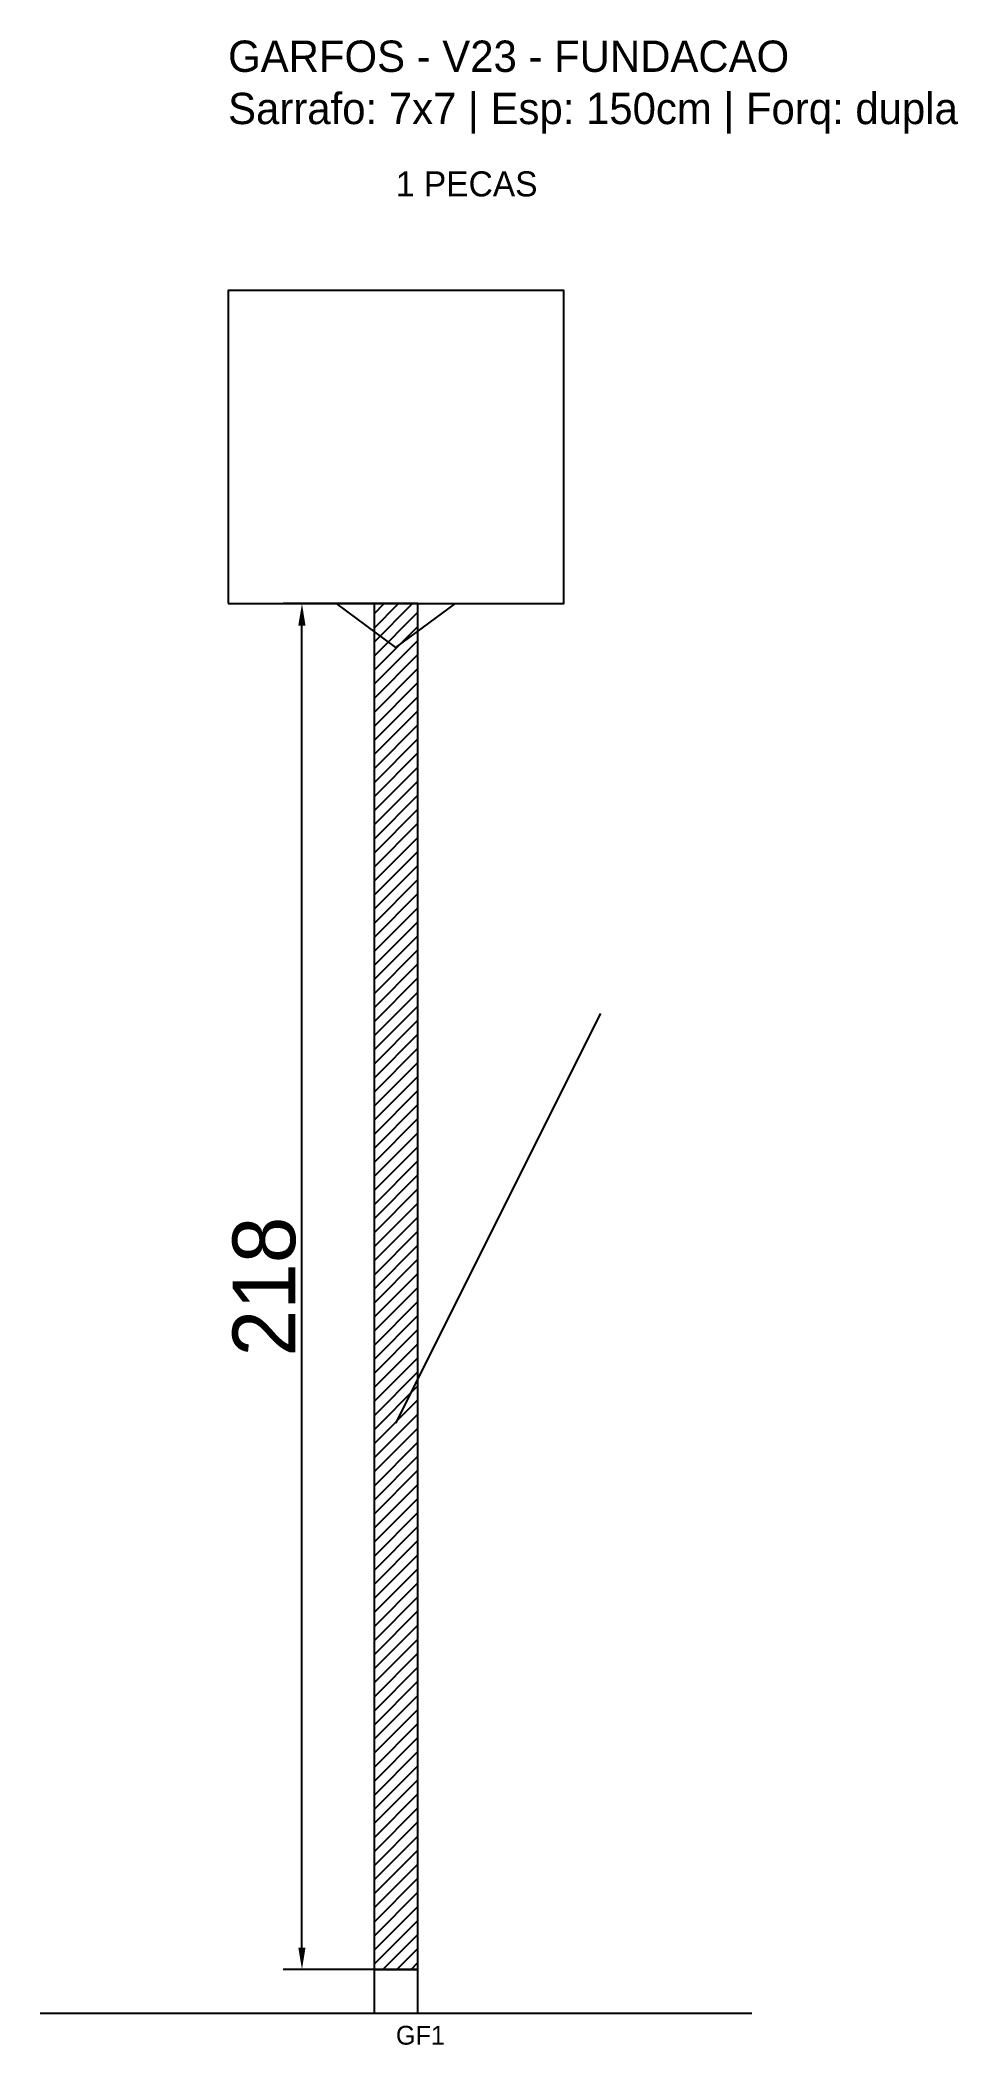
# Model space of a CAD drawing. Header units: metres. Extents: x -30 to 116, y -12 to 308.
import ezdxf

# ---------------------------------------------------------------- set-up
doc = ezdxf.new("R2010")
doc.units = ezdxf.units.M
for name, color, linetype in [('BARRA_ANCORAGEM', 1, 'Continuous'), ('COTA', 241, 'Continuous'), ('GARFOS OK', 3, 'Continuous'), ('NOME DA VIGA', 6, 'Continuous'), ('SARR_7x7', 40, 'Continuous'), ('VIGAS', 3, 'Continuous')]:
    doc.layers.add(name, color=color, linetype=linetype)
doc.dimstyles.new('EZ DXF', dxfattribs={"dimtxt": 10, "dimasz": 3.5, "dimexe": 3, "dimexo": 1.5, "dimgap": 1, "dimtad": 1, "dimdec": 1, "dimdsep": 46, "dimcen": 2.5, "dimazin": 3, "dimtfac": 1, "dimtmove": 0, "dimatfit": 3})

msp = doc.modelspace()

# ---------------------------------------------------------------- hatches: boundary and pattern name
at = {"layer": 'COTA'}
h = msp.add_hatch(dxfattribs=at)
h.set_pattern_fill('ANSI31', scale=0.5)
h.paths.add_polyline_path([(23.28, 0), (30.28, 0), (30.28, 218), (23.28, 218)])

# ---------------------------------------------------------------- linework, layer by layer
at = {"layer": 'BARRA_ANCORAGEM'}
msp.add_line((26.78, 87.2), (59.48, 152.6), dxfattribs=at)
at = {"layer": 'GARFOS OK'}
for p, q in [((26.78, 211), (17.28, 218)), ((17.28, 218), (36.28, 218)), ((26.78, 211), (36.28, 218))]:
    msp.add_line(p, q, dxfattribs=at)
at = {"layer": 'GARFOS OK', "linetype": 'CONTINUOUS'}
msp.add_line((-30, -7), (83.56, -7), dxfattribs=at)
at = {"layer": 'GARFOS OK'}
msp.add_lwpolyline([(23.28, 0), (30.28, 0), (30.28, 218), (23.28, 218), (23.28, 0)], dxfattribs=at)
at = {"layer": 'SARR_7x7'}
msp.add_lwpolyline([(23.28, -7), (30.28, -7), (30.28, 0), (23.28, 0), (23.28, -7)], dxfattribs=at)
at = {"layer": 'VIGAS'}
msp.add_lwpolyline([(0, 218), (53.56, 218), (53.56, 268), (0, 268), (0, 218)], dxfattribs=at)

# ---------------------------------------------------------------- texts
at = {"layer": 'NOME DA VIGA'}
for s, height, p in [('1 PECAS', 4, (26.78, 283)), ('GF1', 3, (26.78, -12))]:
    msp.add_text(s, height=height, dxfattribs=at).set_placement(p)
at = {"layer": 'NOME DA VIGA', "insert": (0, 293), "char_height": 5, "attachment_point": 7}
msp.add_mtext('GARFOS - V23 - FUNDACAO\\PSarrafo: 7x7 | Esp: 150cm | Forq: dupla', dxfattribs=at)

# ---------------------------------------------------------------- dimensions: what is measured, and where the dimension line sits
at = {"layer": 'COTA'}
msp.add_linear_dim(base=(11.78, 0), p1=(26.78, 0), p2=(26.78, 218), angle=90, dimstyle='EZ DXF', dxfattribs=at).render()

doc.saveas('drawing.dxf')
